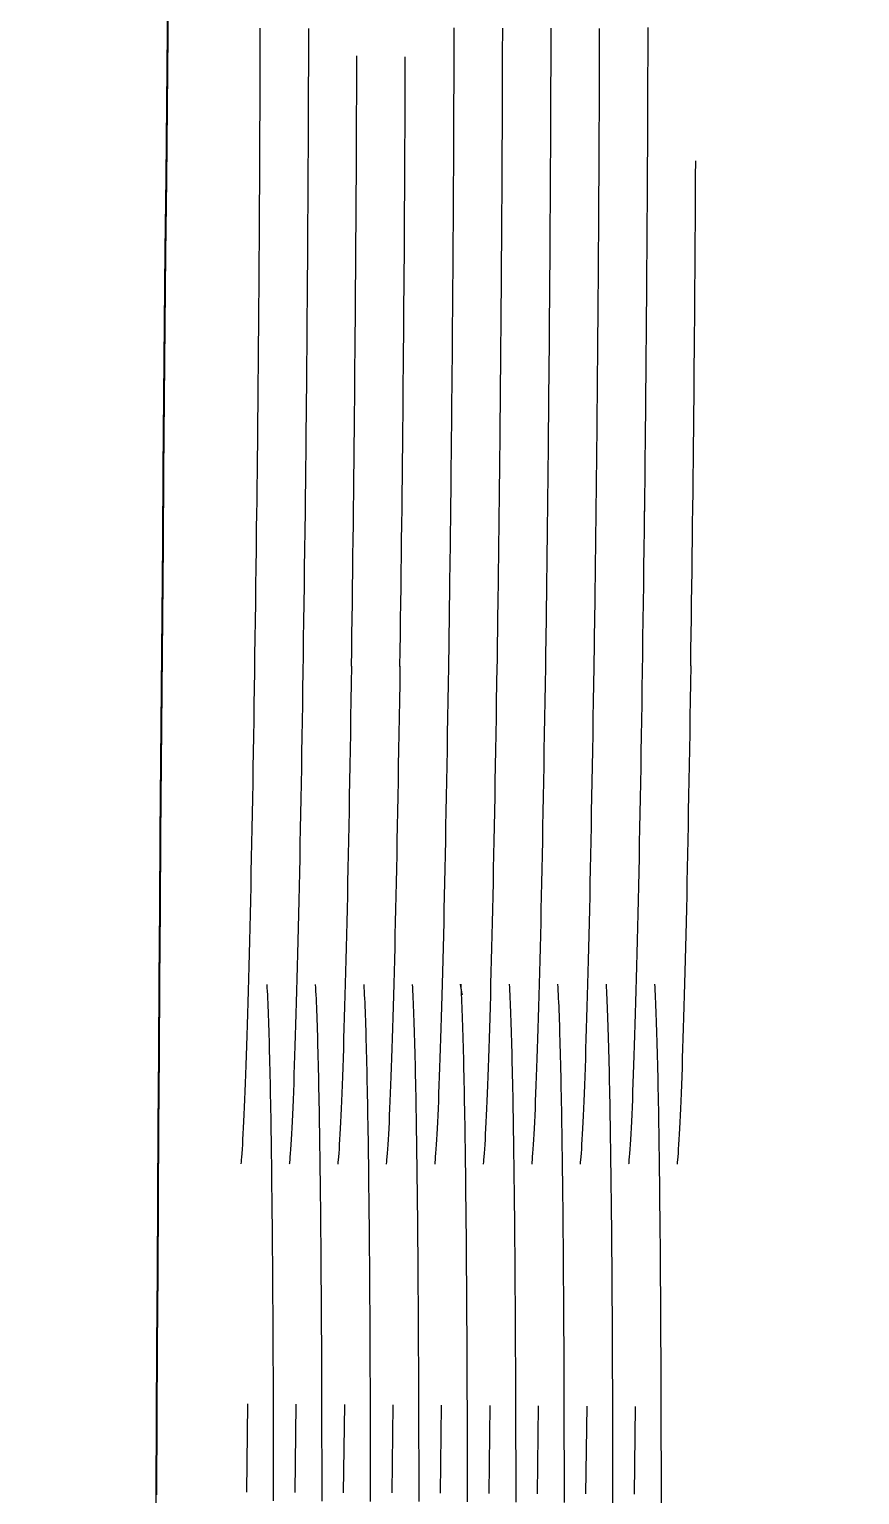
# Model space of a CAD drawing. Extents: x 58467 to 79089, y -33726 to -17391.
# Drawn here: x 70632.001 to 70632.1322, y -20381.6346 to -20381.4031 of the extents above; entities that cross this region are included whole.
import ezdxf

# ---------------------------------------------------------------- set-up
doc = ezdxf.new("R2010")
doc.units = 0
doc.header["$LTSCALE"] = 100
doc.layers.add('PROSISTEM Güney TÜRKOĞLU', color=7, linetype='Continuous')

# ---------------------------------------------------------------- blocks, each defined once
blk = doc.blocks.new('A$C689D2506')
at = {"layer": 'PROSISTEM Güney TÜRKOĞLU', "color": 30, "linetype": 'Continuous'}
for p, q in [((11.23468, 6.32142), (11.25045, 6.32145)), ((11.25042, 6.31665), (11.23465, 6.31685)), ((11.23462, 6.31269), (11.2504, 6.31272)), ((11.25037, 6.30792), (11.23459, 6.30812)), ((11.23455, 6.30397), (11.25035, 6.304)), ((11.25033, 6.29919), (11.23453, 6.2994)), ((11.23449, 6.29524), (11.25031, 6.29527)), ((11.25028, 6.29047), (11.23447, 6.29067)), ((11.23443, 6.28651), (11.25026, 6.28654)), ((11.25024, 6.28174), (11.23441, 6.28194)), ((11.23437, 6.27778), (11.25022, 6.27781)), ((11.25019, 6.27301), (11.23435, 6.27322)), ((11.23431, 6.26905), (11.25017, 6.26909)), ((11.25014, 6.26428), (11.23429, 6.26449)), ((11.23425, 6.26033), (11.25012, 6.26036)), ((11.2501, 6.25556), (11.23422, 6.25576)), ((11.23419, 6.2516), (11.25008, 6.25163)), ((11.25005, 6.24683), (11.23416, 6.24704)), ((11.24997, 6.23058), (11.2505, 6.23058))]:
    blk.add_line(p, q, dxfattribs=at)
for points in [[(11.10128, 6.32679), (11.1044, 6.32674), (11.10746, 6.32669), (11.11047, 6.32664), (11.11342, 6.3266), (11.11632, 6.32655), (11.11917, 6.3265), (11.12197, 6.32645), (11.12472, 6.3264), (11.12742, 6.32635), (11.13007, 6.32631), (11.13267, 6.32626), (11.13523, 6.32621), (11.13775, 6.32616), (11.14022, 6.32611), (11.14265, 6.32606), (11.14504, 6.32601), (11.14739, 6.32595), (11.1497, 6.3259), (11.15196, 6.32584), (11.15419, 6.32579), (11.15636, 6.32573), (11.15849, 6.32568), (11.16057, 6.32562), (11.1626, 6.32556), (11.16458, 6.32551), (11.1665, 6.32545), (11.16836, 6.32539), (11.17017, 6.32533), (11.17191, 6.32527), (11.17359, 6.32522), (11.17521, 6.32516), (11.17675, 6.3251), (11.17824, 6.32504), (11.17965, 6.32499), (11.18099, 6.32493), (11.18225, 6.32488), (11.18344, 6.32482), (11.18456, 6.32477), (11.18561, 6.32471), (11.18658, 6.32466), (11.18747, 6.32461), (11.18829, 6.32455), (11.18903, 6.3245), (11.18968, 6.32444), (11.19023, 6.3244), (11.19065, 6.32436), (11.19091, 6.32433), (11.19098, 6.32433)], [(11.15858, 6.32028), (11.15917, 6.32031), (11.15979, 6.32034), (11.16045, 6.32037), (11.16113, 6.32041), (11.16185, 6.32044), (11.1626, 6.32047), (11.16338, 6.3205), (11.16419, 6.32053), (11.16503, 6.32056), (11.1659, 6.32059), (11.1668, 6.32062), (11.16773, 6.32065), (11.16869, 6.32068), (11.16968, 6.3207), (11.17071, 6.32073), (11.17176, 6.32076), (11.17283, 6.32078), (11.17394, 6.32081), (11.17508, 6.32084), (11.17625, 6.32086), (11.17744, 6.32089), (11.17867, 6.32091), (11.17992, 6.32093), (11.1812, 6.32096), (11.18251, 6.32098), (11.18385, 6.321), (11.18521, 6.32102), (11.1866, 6.32104), (11.18802, 6.32106), (11.18946, 6.32108), (11.19093, 6.3211), (11.19242, 6.32112), (11.19394, 6.32114), (11.19548, 6.32116), (11.19704, 6.32118), (11.19863, 6.32119), (11.20024, 6.32121), (11.20188, 6.32122), (11.20353, 6.32124), (11.20521, 6.32126), (11.2069, 6.32127), (11.20862, 6.32128), (11.21035, 6.3213), (11.2121, 6.32131), (11.21387, 6.32132), (11.21567, 6.32133), (11.21748, 6.32134), (11.21931, 6.32135), (11.22116, 6.32136), (11.22303, 6.32137), (11.22492, 6.32138), (11.22683, 6.32139), (11.22877, 6.3214), (11.23072, 6.32141), (11.23269, 6.32141), (11.23468, 6.32142)], [(11.25045, 6.32145), (11.25198, 6.32145)], [(10.98641, 6.31905), (10.98796, 6.31905), (10.98952, 6.31905), (10.99109, 6.31904), (10.99267, 6.31904), (10.99426, 6.31903), (10.99585, 6.31903), (10.99745, 6.31902), (10.99907, 6.31902), (11.00068, 6.31901), (11.00231, 6.319), (11.00394, 6.319), (11.00558, 6.31899), (11.00723, 6.31898), (11.00888, 6.31898), (11.01053, 6.31897), (11.01219, 6.31896), (11.01386, 6.31895), (11.01553, 6.31894), (11.0172, 6.31893), (11.01888, 6.31892), (11.02056, 6.31891), (11.02225, 6.3189), (11.02393, 6.31889), (11.02562, 6.31888), (11.02732, 6.31887), (11.02901, 6.31885), (11.0307, 6.31884), (11.0324, 6.31883), (11.0341, 6.31882), (11.03581, 6.3188), (11.03752, 6.31879), (11.03923, 6.31878), (11.04094, 6.31876), (11.04266, 6.31875), (11.04438, 6.31873), (11.0461, 6.31872), (11.04782, 6.3187), (11.04954, 6.31869), (11.05126, 6.31867), (11.05298, 6.31866), (11.0547, 6.31864), (11.05642, 6.31862), (11.05814, 6.31861), (11.05986, 6.31859), (11.06158, 6.31857), (11.06329, 6.31855), (11.065, 6.31854), (11.06671, 6.31852), (11.06842, 6.3185), (11.07012, 6.31848), (11.07182, 6.31846), (11.07352, 6.31844)], [(11.07338, 6.31843), (11.0768, 6.31839), (11.08017, 6.31835), (11.08348, 6.3183), (11.08674, 6.31826), (11.08994, 6.31822), (11.0931, 6.31817), (11.0962, 6.31813), (11.09926, 6.31809), (11.10228, 6.31805), (11.10525, 6.318), (11.10819, 6.31796), (11.11108, 6.31791), (11.11395, 6.31787), (11.11678, 6.31782), (11.11958, 6.31778), (11.12235, 6.31773), (11.1251, 6.31768), (11.12782, 6.31763), (11.13052, 6.31758), (11.13318, 6.31753), (11.13581, 6.31748), (11.1384, 6.31742), (11.14095, 6.31737), (11.14347, 6.31731), (11.14594, 6.31726), (11.14837, 6.3172), (11.15075, 6.31715), (11.15308, 6.31709), (11.15535, 6.31703), (11.15758, 6.31697), (11.15975, 6.31692), (11.16185, 6.31686), (11.1639, 6.3168), (11.16589, 6.31674), (11.16781, 6.31668), (11.16966, 6.31662), (11.17145, 6.31657), (11.17317, 6.31651), (11.17483, 6.31645), (11.17642, 6.31639), (11.17793, 6.31633), (11.17938, 6.31628), (11.18076, 6.31622), (11.18206, 6.31616), (11.1833, 6.3161), (11.18446, 6.31604), (11.18554, 6.31598), (11.18655, 6.31593), (11.18749, 6.31587), (11.18833, 6.31581), (11.18908, 6.31576), (11.18971, 6.31571), (11.19023, 6.31567), (11.19062, 6.31564), (11.19086, 6.31562), (11.19096, 6.31561)], [(11.15859, 6.31155), (11.15918, 6.31158), (11.1598, 6.31162), (11.16045, 6.31165), (11.16114, 6.31168), (11.16186, 6.31171), (11.16261, 6.31174), (11.16338, 6.31177), (11.16419, 6.3118), (11.16503, 6.31183), (11.1659, 6.31186), (11.16681, 6.31189), (11.16774, 6.31192), (11.1687, 6.31195), (11.16969, 6.31198), (11.17071, 6.312), (11.17176, 6.31203), (11.17284, 6.31206), (11.17394, 6.31208), (11.17508, 6.31211), (11.17625, 6.31213), (11.17744, 6.31216), (11.17867, 6.31218), (11.17992, 6.3122), (11.1812, 6.31223), (11.18251, 6.31225), (11.18384, 6.31227), (11.1852, 6.31229), (11.18659, 6.31231), (11.18801, 6.31234), (11.18945, 6.31236), (11.19091, 6.31237), (11.1924, 6.31239), (11.19392, 6.31241), (11.19546, 6.31243), (11.19702, 6.31245), (11.19861, 6.31246), (11.20022, 6.31248), (11.20185, 6.3125), (11.20351, 6.31251), (11.20518, 6.31253), (11.20687, 6.31254), (11.20858, 6.31256), (11.21031, 6.31257), (11.21206, 6.31258), (11.21384, 6.31259), (11.21563, 6.31261), (11.21744, 6.31262), (11.21927, 6.31263), (11.22111, 6.31264), (11.22298, 6.31265), (11.22487, 6.31266), (11.22678, 6.31266), (11.22871, 6.31267), (11.23066, 6.31268), (11.23263, 6.31269), (11.23462, 6.31269)], [(11.2504, 6.31272), (11.25194, 6.31273)], [(10.98656, 6.31033), (10.98812, 6.31032), (10.98969, 6.31032), (10.99127, 6.31031), (10.99286, 6.31031), (10.99446, 6.3103), (10.99606, 6.3103), (10.99767, 6.31029), (10.99929, 6.31029), (11.00092, 6.31028), (11.00255, 6.31028), (11.00419, 6.31027), (11.00583, 6.31026), (11.00748, 6.31025), (11.00913, 6.31025), (11.01079, 6.31024), (11.01244, 6.31023), (11.01409, 6.31022), (11.01576, 6.31021), (11.01743, 6.3102), (11.0191, 6.31019), (11.02078, 6.31018), (11.02247, 6.31017), (11.02416, 6.31016), (11.02585, 6.31015), (11.02755, 6.31014), (11.02925, 6.31013), (11.03095, 6.31011), (11.03266, 6.3101), (11.03437, 6.31009), (11.03608, 6.31007), (11.03779, 6.31006), (11.03951, 6.31005), (11.04122, 6.31003), (11.04294, 6.31002), (11.04466, 6.31), (11.04638, 6.30999), (11.04809, 6.30997), (11.04981, 6.30996), (11.05152, 6.30994), (11.05324, 6.30993), (11.05495, 6.30991), (11.05666, 6.30989), (11.05837, 6.30988), (11.06007, 6.30986), (11.06177, 6.30984), (11.06348, 6.30982), (11.06518, 6.30981), (11.06688, 6.30979), (11.06859, 6.30977), (11.07029, 6.30975), (11.07198, 6.30973), (11.07368, 6.30971), (11.07537, 6.30969), (11.07706, 6.30967), (11.07875, 6.30965), (11.08043, 6.30963), (11.08211, 6.30961), (11.08379, 6.30959), (11.08546, 6.30957), (11.08712, 6.30955), (11.08878, 6.30952), (11.09044, 6.3095), (11.09208, 6.30948), (11.09373, 6.30946), (11.09536, 6.30943), (11.09699, 6.30941), (11.09861, 6.30939), (11.10022, 6.30936), (11.10183, 6.30934)], [(11.10152, 6.30934), (11.10463, 6.30928), (11.10769, 6.30923), (11.11069, 6.30919), (11.11364, 6.30914), (11.11653, 6.30909), (11.11937, 6.30904), (11.12216, 6.30899), (11.1249, 6.30894), (11.1276, 6.30889), (11.13024, 6.30885), (11.13284, 6.3088), (11.13539, 6.30875), (11.1379, 6.3087), (11.14037, 6.30865), (11.14279, 6.3086), (11.14517, 6.30855), (11.14751, 6.30849), (11.14982, 6.30844), (11.15208, 6.30839), (11.15429, 6.30833), (11.15647, 6.30828), (11.15859, 6.30822), (11.16066, 6.30816), (11.16269, 6.3081), (11.16466, 6.30805), (11.16657, 6.30799), (11.16843, 6.30793), (11.17023, 6.30787), (11.17197, 6.30782), (11.17364, 6.30776), (11.17525, 6.3077), (11.1768, 6.30764), (11.17827, 6.30759), (11.17968, 6.30753), (11.18101, 6.30748), (11.18228, 6.30742), (11.18346, 6.30737), (11.18458, 6.30731), (11.18562, 6.30726), (11.18659, 6.3072), (11.18748, 6.30715), (11.18829, 6.3071), (11.18903, 6.30704), (11.18969, 6.30699), (11.19024, 6.30694), (11.19065, 6.3069), (11.19091, 6.30688), (11.19098, 6.30687)], [(11.1586, 6.30282), (11.15919, 6.30286), (11.15981, 6.30289), (11.16047, 6.30292), (11.16115, 6.30295), (11.16187, 6.30298), (11.16262, 6.30302), (11.1634, 6.30305), (11.16421, 6.30308), (11.16505, 6.30311), (11.16592, 6.30314), (11.16682, 6.30316), (11.16775, 6.30319), (11.16871, 6.30322), (11.1697, 6.30325), (11.17072, 6.30328), (11.17176, 6.3033), (11.17284, 6.30333), (11.17395, 6.30336), (11.17509, 6.30338), (11.17625, 6.30341), (11.17744, 6.30343), (11.17867, 6.30345), (11.17992, 6.30348), (11.1812, 6.3035), (11.1825, 6.30352), (11.18384, 6.30354), (11.1852, 6.30357), (11.18659, 6.30359), (11.188, 6.30361), (11.18944, 6.30363), (11.1909, 6.30365), (11.19239, 6.30367), (11.19391, 6.30368), (11.19544, 6.3037), (11.19701, 6.30372), (11.19859, 6.30374), (11.2002, 6.30375), (11.20183, 6.30377), (11.20348, 6.30378), (11.20515, 6.3038), (11.20684, 6.30381), (11.20855, 6.30383), (11.21028, 6.30384), (11.21203, 6.30385), (11.2138, 6.30387), (11.21559, 6.30388), (11.21739, 6.30389), (11.21922, 6.3039), (11.22107, 6.30391), (11.22294, 6.30392), (11.22482, 6.30393), (11.22673, 6.30394), (11.22866, 6.30394), (11.2306, 6.30395), (11.23257, 6.30396), (11.23455, 6.30397)], [(11.25035, 6.304), (11.25189, 6.304)], [(10.98653, 6.3016), (10.98809, 6.30159), (10.98966, 6.30159), (10.99124, 6.30159), (10.99283, 6.30158), (10.99443, 6.30158), (10.99603, 6.30157), (10.99764, 6.30157), (10.99926, 6.30156), (11.00088, 6.30155), (11.00251, 6.30155), (11.00415, 6.30154), (11.0058, 6.30153), (11.00744, 6.30153), (11.0091, 6.30152), (11.01075, 6.30151), (11.0124, 6.3015), (11.01406, 6.30149), (11.01572, 6.30148), (11.01739, 6.30147), (11.01907, 6.30146), (11.02075, 6.30145), (11.02243, 6.30144), (11.02412, 6.30143), (11.02582, 6.30142), (11.02751, 6.30141), (11.02921, 6.3014), (11.03092, 6.30139), (11.03263, 6.30137), (11.03433, 6.30136), (11.03605, 6.30135), (11.03776, 6.30133), (11.03947, 6.30132), (11.04119, 6.30131), (11.04291, 6.30129), (11.04462, 6.30128), (11.04634, 6.30126), (11.04806, 6.30125), (11.04977, 6.30123), (11.05149, 6.30121), (11.0532, 6.3012), (11.05491, 6.30118), (11.05662, 6.30117), (11.05833, 6.30115), (11.06004, 6.30113), (11.06174, 6.30111), (11.06344, 6.3011), (11.06515, 6.30108), (11.06685, 6.30106), (11.06855, 6.30104), (11.07025, 6.30102), (11.07195, 6.301), (11.07364, 6.30098), (11.07534, 6.30096), (11.07703, 6.30094), (11.07871, 6.30092), (11.0804, 6.3009), (11.08208, 6.30088), (11.08375, 6.30086), (11.08542, 6.30084), (11.08709, 6.30082), (11.08875, 6.3008), (11.0904, 6.30077), (11.09205, 6.30075), (11.09369, 6.30073), (11.09533, 6.30071), (11.09696, 6.30068), (11.09858, 6.30066), (11.10019, 6.30064), (11.1018, 6.30061)], [(11.10149, 6.30061), (11.1046, 6.30056), (11.10766, 6.30051), (11.11066, 6.30046), (11.11361, 6.30041), (11.1165, 6.30036), (11.11935, 6.30031), (11.12214, 6.30026), (11.12488, 6.30022), (11.12757, 6.30017), (11.13022, 6.30012), (11.13282, 6.30007), (11.13537, 6.30002), (11.13788, 6.29997), (11.14035, 6.29992), (11.14277, 6.29987), (11.14515, 6.29982), (11.1475, 6.29977), (11.1498, 6.29971), (11.15206, 6.29966), (11.15428, 6.2996), (11.15645, 6.29955), (11.15858, 6.29949), (11.16065, 6.29943), (11.16268, 6.29938), (11.16465, 6.29932), (11.16656, 6.29926), (11.16842, 6.2992), (11.17022, 6.29915), (11.17196, 6.29909), (11.17364, 6.29903), (11.17525, 6.29897), (11.17679, 6.29892), (11.17827, 6.29886), (11.17968, 6.2988), (11.18101, 6.29875), (11.18227, 6.29869), (11.18346, 6.29864), (11.18458, 6.29858), (11.18562, 6.29853), (11.18659, 6.29848), (11.18748, 6.29842), (11.18829, 6.29837), (11.18903, 6.29831), (11.18969, 6.29826), (11.19024, 6.29821), (11.19065, 6.29817), (11.19091, 6.29815), (11.19098, 6.29815)], [(11.15861, 6.2941), (11.1592, 6.29413), (11.15983, 6.29416), (11.16048, 6.29419), (11.16117, 6.29423), (11.16188, 6.29426), (11.16263, 6.29429), (11.16341, 6.29432), (11.16422, 6.29435), (11.16506, 6.29438), (11.16593, 6.29441), (11.16683, 6.29444), (11.16776, 6.29447), (11.16872, 6.29449), (11.16971, 6.29452), (11.17072, 6.29455), (11.17177, 6.29458), (11.17285, 6.2946), (11.17396, 6.29463), (11.17509, 6.29465), (11.17625, 6.29468), (11.17745, 6.2947), (11.17867, 6.29473), (11.17992, 6.29475), (11.1812, 6.29477), (11.1825, 6.29479), (11.18383, 6.29482), (11.18519, 6.29484), (11.18658, 6.29486), (11.18799, 6.29488), (11.18943, 6.2949), (11.19089, 6.29492), (11.19238, 6.29494), (11.19389, 6.29496), (11.19543, 6.29497), (11.19699, 6.29499), (11.19857, 6.29501), (11.20018, 6.29503), (11.20181, 6.29504), (11.20346, 6.29506), (11.20513, 6.29507), (11.20681, 6.29509), (11.20852, 6.2951), (11.21025, 6.29511), (11.212, 6.29513), (11.21376, 6.29514), (11.21555, 6.29515), (11.21735, 6.29516), (11.21918, 6.29517), (11.22102, 6.29518), (11.22289, 6.29519), (11.22477, 6.2952), (11.22668, 6.29521), (11.2286, 6.29522), (11.23055, 6.29522), (11.23251, 6.29523), (11.23449, 6.29524)], [(11.25031, 6.29527), (11.25184, 6.29527)], [(10.9865, 6.29287), (10.98806, 6.29287), (10.98963, 6.29286), (10.99121, 6.29286), (10.9928, 6.29285), (10.99439, 6.29285), (10.996, 6.29284), (10.99761, 6.29284), (10.99923, 6.29283), (11.00085, 6.29283), (11.00248, 6.29282), (11.00412, 6.29281), (11.00576, 6.29281), (11.00741, 6.2928), (11.00906, 6.29279), (11.01072, 6.29278), (11.01237, 6.29277), (11.01403, 6.29276), (11.01569, 6.29276), (11.01736, 6.29275), (11.01903, 6.29274), (11.02071, 6.29273), (11.0224, 6.29272), (11.02409, 6.2927), (11.02578, 6.29269), (11.02748, 6.29268), (11.02918, 6.29267), (11.03088, 6.29266), (11.03259, 6.29264), (11.0343, 6.29263), (11.03601, 6.29262), (11.03772, 6.29261), (11.03944, 6.29259), (11.04116, 6.29258), (11.04287, 6.29256), (11.04459, 6.29255), (11.04631, 6.29253), (11.04802, 6.29252), (11.04974, 6.2925), (11.05145, 6.29249), (11.05317, 6.29247), (11.05488, 6.29245), (11.05659, 6.29244), (11.0583, 6.29242), (11.06, 6.2924), (11.0617, 6.29239), (11.06341, 6.29237), (11.06511, 6.29235), (11.06682, 6.29233), (11.06852, 6.29231), (11.07022, 6.29229), (11.07191, 6.29228), (11.07361, 6.29226), (11.0753, 6.29224), (11.07699, 6.29222), (11.07868, 6.2922), (11.08036, 6.29218), (11.08204, 6.29215), (11.08372, 6.29213), (11.08539, 6.29211), (11.08705, 6.29209), (11.08871, 6.29207), (11.09037, 6.29205), (11.09202, 6.29202), (11.09366, 6.292), (11.0953, 6.29198), (11.09692, 6.29196), (11.09855, 6.29193), (11.10016, 6.29191), (11.10176, 6.29189)], [(11.10146, 6.29188), (11.10457, 6.29183), (11.10763, 6.29178), (11.11063, 6.29173), (11.11358, 6.29168), (11.11648, 6.29163), (11.11932, 6.29158), (11.12211, 6.29154), (11.12485, 6.29149), (11.12755, 6.29144), (11.1302, 6.29139), (11.1328, 6.29134), (11.13535, 6.29129), (11.13786, 6.29124), (11.14033, 6.29119), (11.14275, 6.29114), (11.14514, 6.29109), (11.14748, 6.29104), (11.14978, 6.29099), (11.15205, 6.29093), (11.15427, 6.29088), (11.15644, 6.29082), (11.15856, 6.29076), (11.16064, 6.29071), (11.16266, 6.29065), (11.16464, 6.29059), (11.16655, 6.29053), (11.16841, 6.29048), (11.17021, 6.29042), (11.17195, 6.29036), (11.17363, 6.2903), (11.17524, 6.29025), (11.17679, 6.29019), (11.17826, 6.29013), (11.17967, 6.29008), (11.18101, 6.29002), (11.18227, 6.28997), (11.18346, 6.28991), (11.18458, 6.28986), (11.18562, 6.2898), (11.18658, 6.28975), (11.18748, 6.28969), (11.18829, 6.28964), (11.18903, 6.28959), (11.18969, 6.28953), (11.19024, 6.28948), (11.19065, 6.28945), (11.19091, 6.28942), (11.19098, 6.28942)], [(11.15862, 6.28537), (11.15922, 6.2854), (11.15984, 6.28543), (11.16049, 6.28547), (11.16118, 6.2855), (11.1619, 6.28553), (11.16264, 6.28556), (11.16342, 6.28559), (11.16423, 6.28562), (11.16507, 6.28565), (11.16594, 6.28568), (11.16684, 6.28571), (11.16777, 6.28574), (11.16873, 6.28577), (11.16971, 6.28579), (11.17073, 6.28582), (11.17178, 6.28585), (11.17286, 6.28587), (11.17396, 6.2859), (11.17509, 6.28593), (11.17626, 6.28595), (11.17745, 6.28597), (11.17867, 6.286), (11.17992, 6.28602), (11.18119, 6.28604), (11.1825, 6.28607), (11.18383, 6.28609), (11.18519, 6.28611), (11.18657, 6.28613), (11.18798, 6.28615), (11.18942, 6.28617), (11.19088, 6.28619), (11.19237, 6.28621), (11.19388, 6.28623), (11.19541, 6.28625), (11.19697, 6.28626), (11.19855, 6.28628), (11.20016, 6.2863), (11.20179, 6.28631), (11.20343, 6.28633), (11.2051, 6.28634), (11.20679, 6.28636), (11.20849, 6.28637), (11.21022, 6.28638), (11.21196, 6.2864), (11.21372, 6.28641), (11.21551, 6.28642), (11.21731, 6.28643), (11.21914, 6.28644), (11.22098, 6.28645), (11.22284, 6.28646), (11.22472, 6.28647), (11.22663, 6.28648), (11.22855, 6.28649), (11.23049, 6.2865), (11.23245, 6.2865), (11.23443, 6.28651)], [(11.25026, 6.28654), (11.2518, 6.28654)], [(10.98647, 6.28414), (10.98803, 6.28414), (10.9896, 6.28413), (10.99118, 6.28413), (10.99277, 6.28413), (10.99436, 6.28412), (10.99596, 6.28412), (10.99758, 6.28411), (10.99919, 6.2841), (11.00082, 6.2841), (11.00245, 6.28409), (11.00409, 6.28409), (11.00573, 6.28408), (11.00738, 6.28407), (11.00903, 6.28406), (11.01069, 6.28405), (11.01234, 6.28405), (11.01399, 6.28404), (11.01566, 6.28403), (11.01733, 6.28402), (11.019, 6.28401), (11.02068, 6.284), (11.02236, 6.28399), (11.02405, 6.28398), (11.02575, 6.28397), (11.02744, 6.28395), (11.02915, 6.28394), (11.03085, 6.28393), (11.03256, 6.28392), (11.03427, 6.2839), (11.03598, 6.28389), (11.03769, 6.28388), (11.03941, 6.28386), (11.04112, 6.28385), (11.04284, 6.28384), (11.04455, 6.28382), (11.04627, 6.28381), (11.04799, 6.28379), (11.0497, 6.28378), (11.05142, 6.28376), (11.05313, 6.28374), (11.05484, 6.28373), (11.05655, 6.28371), (11.05826, 6.28369), (11.05997, 6.28368), (11.06167, 6.28366), (11.06337, 6.28364), (11.06508, 6.28362), (11.06678, 6.2836), (11.06848, 6.28359), (11.07018, 6.28357), (11.07188, 6.28355), (11.07358, 6.28353), (11.07527, 6.28351), (11.07696, 6.28349), (11.07865, 6.28347), (11.08033, 6.28345), (11.08201, 6.28343), (11.08369, 6.28341), (11.08536, 6.28338), (11.08702, 6.28336), (11.08868, 6.28334), (11.09034, 6.28332), (11.09198, 6.2833), (11.09363, 6.28327), (11.09526, 6.28325), (11.09689, 6.28323), (11.09851, 6.28321), (11.10013, 6.28318), (11.10173, 6.28316)], [(11.10143, 6.28315), (11.10454, 6.2831), (11.1076, 6.28305), (11.1106, 6.283), (11.11355, 6.28295), (11.11645, 6.28291), (11.11929, 6.28286), (11.12209, 6.28281), (11.12483, 6.28276), (11.12753, 6.28271), (11.13017, 6.28266), (11.13277, 6.28262), (11.13533, 6.28257), (11.13784, 6.28252), (11.14031, 6.28247), (11.14274, 6.28242), (11.14512, 6.28236), (11.14746, 6.28231), (11.14977, 6.28226), (11.15203, 6.2822), (11.15425, 6.28215), (11.15642, 6.28209), (11.15855, 6.28204), (11.16063, 6.28198), (11.16265, 6.28192), (11.16463, 6.28186), (11.16654, 6.28181), (11.1684, 6.28175), (11.1702, 6.28169), (11.17194, 6.28163), (11.17362, 6.28158), (11.17523, 6.28152), (11.17678, 6.28146), (11.17826, 6.2814), (11.17967, 6.28135), (11.181, 6.28129), (11.18227, 6.28124), (11.18346, 6.28118), (11.18457, 6.28113), (11.18562, 6.28107), (11.18658, 6.28102), (11.18748, 6.28097), (11.18829, 6.28091), (11.18903, 6.28086), (11.18969, 6.2808), (11.19023, 6.28076), (11.19065, 6.28072), (11.19091, 6.2807), (11.19098, 6.28069)], [(11.15864, 6.27664), (11.15923, 6.27667), (11.15985, 6.27671), (11.16051, 6.27674), (11.16119, 6.27677), (11.16191, 6.2768), (11.16266, 6.27683), (11.16343, 6.27686), (11.16424, 6.27689), (11.16508, 6.27692), (11.16595, 6.27695), (11.16685, 6.27698), (11.16778, 6.27701), (11.16874, 6.27704), (11.16972, 6.27707), (11.17074, 6.27709), (11.17179, 6.27712), (11.17286, 6.27715), (11.17397, 6.27717), (11.1751, 6.2772), (11.17626, 6.27722), (11.17745, 6.27725), (11.17867, 6.27727), (11.17992, 6.27729), (11.18119, 6.27732), (11.1825, 6.27734), (11.18383, 6.27736), (11.18518, 6.27738), (11.18657, 6.2774), (11.18798, 6.27742), (11.18941, 6.27744), (11.19087, 6.27746), (11.19236, 6.27748), (11.19386, 6.2775), (11.1954, 6.27752), (11.19695, 6.27754), (11.19853, 6.27755), (11.20014, 6.27757), (11.20176, 6.27759), (11.20341, 6.2776), (11.20507, 6.27762), (11.20676, 6.27763), (11.20846, 6.27764), (11.21018, 6.27766), (11.21193, 6.27767), (11.21369, 6.27768), (11.21547, 6.27769), (11.21727, 6.2777), (11.21909, 6.27772), (11.22093, 6.27773), (11.22279, 6.27773), (11.22467, 6.27774), (11.22657, 6.27775), (11.22849, 6.27776), (11.23043, 6.27777), (11.23239, 6.27778), (11.23437, 6.27778)], [(11.25022, 6.27781), (11.25175, 6.27782)], [(11.10139, 6.27443), (11.10451, 6.27438), (11.10757, 6.27433), (11.11057, 6.27428), (11.11352, 6.27423), (11.11642, 6.27418), (11.11927, 6.27413), (11.12206, 6.27408), (11.12481, 6.27403), (11.1275, 6.27399), (11.13015, 6.27394), (11.13275, 6.27389), (11.13531, 6.27384), (11.13782, 6.27379), (11.14029, 6.27374), (11.14272, 6.27369), (11.1451, 6.27364), (11.14745, 6.27358), (11.14975, 6.27353), (11.15202, 6.27348), (11.15424, 6.27342), (11.15641, 6.27337), (11.15854, 6.27331), (11.16062, 6.27325), (11.16264, 6.2732), (11.16461, 6.27314), (11.16653, 6.27308), (11.16839, 6.27302), (11.1702, 6.27296), (11.17194, 6.27291), (11.17361, 6.27285), (11.17523, 6.27279), (11.17678, 6.27273), (11.17825, 6.27268), (11.17966, 6.27262), (11.181, 6.27257), (11.18226, 6.27251), (11.18345, 6.27246), (11.18457, 6.2724), (11.18561, 6.27235), (11.18658, 6.27229), (11.18747, 6.27224), (11.18829, 6.27218), (11.18903, 6.27213), (11.18969, 6.27208), (11.19023, 6.27203), (11.19065, 6.27199), (11.19091, 6.27197), (11.19098, 6.27196)], [(11.15865, 6.26791), (11.15924, 6.26795), (11.15987, 6.26798), (11.16052, 6.26801), (11.16121, 6.26804), (11.16192, 6.26808), (11.16267, 6.26811), (11.16345, 6.26814), (11.16425, 6.26817), (11.16509, 6.2682), (11.16596, 6.26823), (11.16686, 6.26826), (11.16779, 6.26828), (11.16875, 6.26831), (11.16973, 6.26834), (11.17075, 6.26837), (11.1718, 6.26839), (11.17287, 6.26842), (11.17397, 6.26844), (11.17511, 6.26847), (11.17627, 6.26849), (11.17746, 6.26852), (11.17867, 6.26854), (11.17992, 6.26857), (11.18119, 6.26859), (11.1825, 6.26861), (11.18382, 6.26863), (11.18518, 6.26865), (11.18656, 6.26868), (11.18797, 6.2687), (11.1894, 6.26872), (11.19086, 6.26874), (11.19234, 6.26875), (11.19385, 6.26877), (11.19538, 6.26879), (11.19694, 6.26881), (11.19852, 6.26883), (11.20012, 6.26884), (11.20174, 6.26886), (11.20338, 6.26887), (11.20505, 6.26889), (11.20673, 6.2689), (11.20843, 6.26892), (11.21015, 6.26893), (11.21189, 6.26894), (11.21365, 6.26895), (11.21543, 6.26897), (11.21723, 6.26898), (11.21905, 6.26899), (11.22089, 6.269), (11.22275, 6.26901), (11.22462, 6.26902), (11.22652, 6.26902), (11.22844, 6.26903), (11.23038, 6.26904), (11.23233, 6.26905), (11.23431, 6.26905)], [(11.25017, 6.26909), (11.25171, 6.26909)], [(11.10136, 6.2657), (11.10448, 6.26565), (11.10754, 6.2656), (11.11054, 6.26555), (11.1135, 6.2655), (11.11639, 6.26545), (11.11924, 6.2654), (11.12204, 6.26535), (11.12478, 6.26531), (11.12748, 6.26526), (11.13013, 6.26521), (11.13273, 6.26516), (11.13529, 6.26511), (11.1378, 6.26506), (11.14027, 6.26501), (11.1427, 6.26496), (11.14508, 6.26491), (11.14743, 6.26486), (11.14974, 6.2648), (11.152, 6.26475), (11.15422, 6.26469), (11.1564, 6.26464), (11.15853, 6.26458), (11.1606, 6.26453), (11.16263, 6.26447), (11.1646, 6.26441), (11.16652, 6.26435), (11.16838, 6.26429), (11.17019, 6.26424), (11.17193, 6.26418), (11.17361, 6.26412), (11.17522, 6.26406), (11.17677, 6.26401), (11.17825, 6.26395), (11.17966, 6.26389), (11.181, 6.26384), (11.18226, 6.26378), (11.18345, 6.26373), (11.18457, 6.26367), (11.18561, 6.26362), (11.18658, 6.26357), (11.18747, 6.26351), (11.18829, 6.26346), (11.18903, 6.2634), (11.18968, 6.26335), (11.19023, 6.2633), (11.19065, 6.26326), (11.19091, 6.26324), (11.19098, 6.26324)], [(11.15866, 6.25919), (11.15926, 6.25922), (11.15988, 6.25925), (11.16053, 6.25928), (11.16122, 6.25932), (11.16194, 6.25935), (11.16268, 6.25938), (11.16346, 6.25941), (11.16427, 6.25944), (11.16511, 6.25947), (11.16597, 6.2595), (11.16687, 6.25953), (11.1678, 6.25956), (11.16876, 6.25958), (11.16974, 6.25961), (11.17076, 6.25964), (11.1718, 6.25967), (11.17288, 6.25969), (11.17398, 6.25972), (11.17511, 6.25974), (11.17627, 6.25977), (11.17746, 6.25979), (11.17868, 6.25981), (11.17992, 6.25984), (11.18119, 6.25986), (11.18249, 6.25988), (11.18382, 6.25991), (11.18518, 6.25993), (11.18656, 6.25995), (11.18796, 6.25997), (11.18939, 6.25999), (11.19085, 6.26001), (11.19233, 6.26003), (11.19384, 6.26004), (11.19537, 6.26006), (11.19692, 6.26008), (11.1985, 6.2601), (11.2001, 6.26011), (11.20172, 6.26013), (11.20336, 6.26014), (11.20502, 6.26016), (11.2067, 6.26017), (11.2084, 6.26019), (11.21012, 6.2602), (11.21186, 6.26021), (11.21362, 6.26023), (11.21539, 6.26024), (11.21719, 6.26025), (11.21901, 6.26026), (11.22084, 6.26027), (11.2227, 6.26028), (11.22457, 6.26029), (11.22647, 6.2603), (11.22838, 6.2603), (11.23032, 6.26031), (11.23227, 6.26032), (11.23425, 6.26033)], [(11.25012, 6.26036), (11.25166, 6.26036)], [(10.9866, 6.25796), (10.98815, 6.25795), (10.98971, 6.25795), (10.99128, 6.25795), (10.99286, 6.25794), (10.99444, 6.25794), (10.99604, 6.25793), (10.99764, 6.25793), (10.99926, 6.25792), (11.00088, 6.25791), (11.0025, 6.25791), (11.00414, 6.2579), (11.00578, 6.25789), (11.00742, 6.25789), (11.00907, 6.25788), (11.01073, 6.25787), (11.01239, 6.25786), (11.01406, 6.25785), (11.01573, 6.25784), (11.0174, 6.25783), (11.01908, 6.25782), (11.02076, 6.25781), (11.02245, 6.2578), (11.02413, 6.25779), (11.02582, 6.25778), (11.02752, 6.25777), (11.02921, 6.25776), (11.0309, 6.25775), (11.0326, 6.25773), (11.0343, 6.25772), (11.03601, 6.25771), (11.03772, 6.25769), (11.03943, 6.25768), (11.04114, 6.25767), (11.04286, 6.25765), (11.04458, 6.25764), (11.0463, 6.25762), (11.04802, 6.25761), (11.04974, 6.25759), (11.05146, 6.25758), (11.05318, 6.25756), (11.0549, 6.25754), (11.05662, 6.25753), (11.05834, 6.25751), (11.06006, 6.25749), (11.06178, 6.25747), (11.06349, 6.25746), (11.0652, 6.25744), (11.06691, 6.25742), (11.06862, 6.2574), (11.07032, 6.25738), (11.07202, 6.25736), (11.07371, 6.25734)], [(11.07357, 6.25734), (11.07699, 6.25729), (11.08036, 6.25725), (11.08366, 6.2572), (11.08692, 6.25716), (11.09011, 6.25712), (11.09326, 6.25708), (11.09636, 6.25703), (11.09942, 6.25699), (11.10243, 6.25695), (11.1054, 6.25691), (11.10833, 6.25686), (11.11123, 6.25682), (11.11408, 6.25677), (11.11691, 6.25673), (11.11971, 6.25668), (11.12248, 6.25663), (11.12522, 6.25658), (11.12794, 6.25653), (11.13063, 6.25648), (11.13328, 6.25643), (11.13591, 6.25638), (11.1385, 6.25633), (11.14104, 6.25627), (11.14355, 6.25622), (11.14602, 6.25616), (11.14844, 6.25611), (11.15082, 6.25605), (11.15314, 6.25599), (11.15542, 6.25594), (11.15764, 6.25588), (11.1598, 6.25582), (11.16191, 6.25576), (11.16395, 6.2557), (11.16593, 6.25565), (11.16785, 6.25559), (11.1697, 6.25553), (11.17149, 6.25547), (11.17321, 6.25541), (11.17486, 6.25535), (11.17644, 6.2553), (11.17796, 6.25524), (11.1794, 6.25518), (11.18078, 6.25512), (11.18208, 6.25506), (11.18331, 6.25501), (11.18447, 6.25495), (11.18555, 6.25489), (11.18656, 6.25483), (11.18749, 6.25477), (11.18834, 6.25472), (11.18908, 6.25467), (11.18972, 6.25462), (11.19023, 6.25458), (11.19062, 6.25455), (11.19086, 6.25452), (11.19096, 6.25451)], [(11.15868, 6.25046), (11.15927, 6.25049), (11.15989, 6.25053), (11.16055, 6.25056), (11.16123, 6.25059), (11.16195, 6.25062), (11.1627, 6.25065), (11.16347, 6.25068), (11.16428, 6.25071), (11.16512, 6.25074), (11.16599, 6.25077), (11.16688, 6.2508), (11.16781, 6.25083), (11.16877, 6.25086), (11.16975, 6.25088), (11.17077, 6.25091), (11.17181, 6.25094), (11.17288, 6.25096), (11.17399, 6.25099), (11.17512, 6.25101), (11.17628, 6.25104), (11.17746, 6.25106), (11.17868, 6.25109), (11.17992, 6.25111), (11.18119, 6.25113), (11.18249, 6.25116), (11.18382, 6.25118), (11.18517, 6.2512), (11.18655, 6.25122), (11.18796, 6.25124), (11.18939, 6.25126), (11.19084, 6.25128), (11.19232, 6.2513), (11.19382, 6.25132), (11.19535, 6.25133), (11.1969, 6.25135), (11.19848, 6.25137), (11.20008, 6.25139), (11.2017, 6.2514), (11.20334, 6.25142), (11.20499, 6.25143), (11.20667, 6.25145), (11.20837, 6.25146), (11.21009, 6.25147), (11.21182, 6.25149), (11.21358, 6.2515), (11.21535, 6.25151), (11.21715, 6.25152), (11.21896, 6.25153), (11.2208, 6.25154), (11.22265, 6.25155), (11.22453, 6.25156), (11.22642, 6.25157), (11.22833, 6.25158), (11.23026, 6.25158), (11.23222, 6.25159), (11.23419, 6.2516)], [(11.25008, 6.25163), (11.25161, 6.25163)], [(10.98653, 6.24923), (10.98808, 6.24923), (10.98964, 6.24922), (10.99121, 6.24922), (10.99278, 6.24921), (10.99437, 6.24921), (10.99597, 6.2492), (10.99757, 6.2492), (10.99918, 6.24919), (11.0008, 6.24919), (11.00243, 6.24918), (11.00406, 6.24917), (11.0057, 6.24917), (11.00735, 6.24916), (11.009, 6.24915), (11.01065, 6.24914), (11.01232, 6.24913), (11.01398, 6.24913), (11.01565, 6.24912), (11.01733, 6.24911), (11.019, 6.2491), (11.02069, 6.24909), (11.02237, 6.24908), (11.02406, 6.24906), (11.02575, 6.24905), (11.02744, 6.24904), (11.02913, 6.24903), (11.03083, 6.24902), (11.03253, 6.24901), (11.03423, 6.24899), (11.03593, 6.24898), (11.03764, 6.24897), (11.03935, 6.24895), (11.04107, 6.24894), (11.04278, 6.24892), (11.0445, 6.24891), (11.04622, 6.24889), (11.04794, 6.24888), (11.04966, 6.24886), (11.05138, 6.24885), (11.05311, 6.24883), (11.05483, 6.24882), (11.05655, 6.2488), (11.05827, 6.24878), (11.05999, 6.24876), (11.0617, 6.24875), (11.06342, 6.24873), (11.06513, 6.24871), (11.06684, 6.24869), (11.06854, 6.24867), (11.07024, 6.24865), (11.07194, 6.24864), (11.07364, 6.24862)], [(11.0735, 6.24861), (11.07692, 6.24856), (11.08029, 6.24852), (11.08359, 6.24848), (11.08685, 6.24843), (11.09005, 6.24839), (11.0932, 6.24835), (11.0963, 6.24831), (11.09936, 6.24826), (11.10237, 6.24822), (11.10534, 6.24818), (11.10828, 6.24814), (11.11117, 6.24809), (11.11403, 6.24805), (11.11686, 6.248), (11.11966, 6.24795), (11.12243, 6.24791), (11.12518, 6.24786), (11.1279, 6.24781), (11.13059, 6.24776), (11.13324, 6.24771), (11.13587, 6.24765), (11.13846, 6.2476), (11.14101, 6.24755), (11.14352, 6.24749), (11.14599, 6.24743), (11.14841, 6.24738), (11.15079, 6.24732), (11.15312, 6.24727), (11.15539, 6.24721), (11.15762, 6.24715), (11.15978, 6.24709), (11.16189, 6.24703), (11.16393, 6.24698), (11.16592, 6.24692), (11.16783, 6.24686), (11.16969, 6.2468), (11.17147, 6.24674), (11.17319, 6.24669), (11.17485, 6.24663), (11.17643, 6.24657), (11.17795, 6.24651), (11.17939, 6.24645), (11.18077, 6.2464), (11.18207, 6.24634), (11.1833, 6.24628), (11.18446, 6.24622), (11.18555, 6.24616), (11.18656, 6.2461), (11.18749, 6.24605), (11.18833, 6.24599), (11.18908, 6.24594), (11.18972, 6.24589), (11.19023, 6.24585), (11.19062, 6.24582), (11.19086, 6.2458), (11.19096, 6.24578)]]:
    blk.add_lwpolyline(points, dxfattribs=at)
for centre, radius, start, end in [((11.52388, 58.12974), 51.9, 265.983281, 269.697604), ((11.52399, 58.13247), 51.90261, 265.991157, 269.697501), ((10.96129, -3.2609), 9.58872, 89.163481, 89.706618), ((11.15483, 6.31338), 0.02835, 277.6421, 281.607), ((10.97671, -0.22183), 6.49724, 89.701956, 89.868256), ((10.9614, -3.31072), 9.58617, 89.16321, 89.706464), ((10.97603, -0.40272), 6.6694, 89.704094, 89.867089), ((10.96141, -3.31935), 9.58607, 89.163493, 89.70676), ((20.74997, 1806.20539), 1800, 269.6976042, 269.90839566)]:
    blk.add_arc(centre, radius, start, end, dxfattribs=at)
blk = doc.blocks.new('A$C24637210')
at = {"layer": 'PROSISTEM Güney TÜRKOĞLU', "rotation": 90}
blk.add_blockref('A$C689D2506', (73.67654, 14.95003), dxfattribs=at)
blk = doc.blocks.new('FRN35_A_R')
at = {"layer": 'PROSISTEM Güney TÜRKOĞLU', "xscale": 0.8777, "yscale": 0.8777, "zscale": 0.8777, "rotation": 270}
blk.add_blockref('A$C24637210', (90777.39308, -1900.61604), dxfattribs=at)

msp = doc.modelspace()

# ---------------------------------------------------------------- block references
at = {"rotation": 270}
msp.add_blockref('FRN35_A_R', (72591.83445, 70418.75471), dxfattribs=at)

doc.saveas('drawing.dxf')
